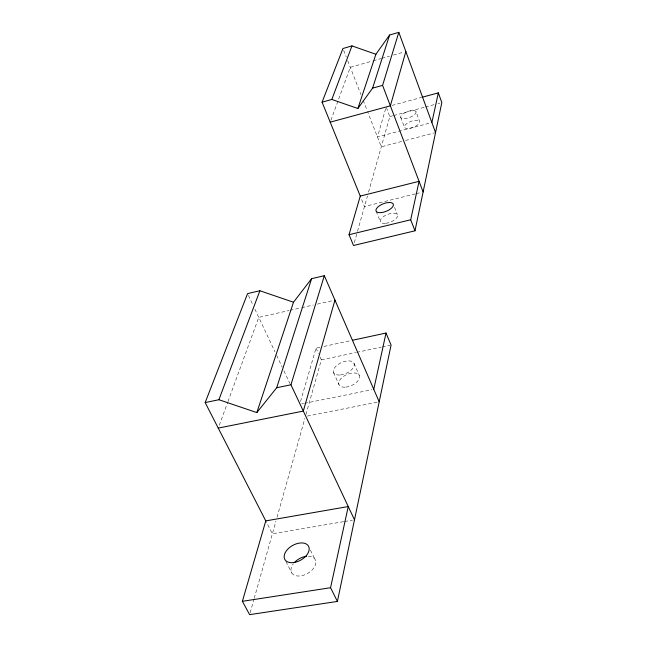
<?xml version="1.0" encoding="UTF-8"?>
<svg xmlns="http://www.w3.org/2000/svg" width="647" height="647" viewBox="0 0 647 647"><rect width="100%" height="100%" fill="white"/><g stroke="black" fill="none" stroke-linecap="round" stroke-linejoin="round"><path stroke-width="0.49" stroke-dasharray="3.23 2.43" d="M250.171 612.725L253.964 599.251M254.239 598.289L275.937 521.191M277.029 517.309L304.866 418.407M305.95 414.549L321.341 359.861L320.119 357.152M354.33 242.649L357.273 232.192M357.54 231.246L367.48 195.928M368.564 192.078L389.809 116.573L386.162 107.022L377.46 136.954L430.894 122.801M300.531 401.407L316.035 348.126L319.974 347.277M219.284 425.265L227.598 402.555M227.946 401.609L258.768 317.394L289.047 310.528M330.908 120.277L350.294 67.304L372.316 61.053M373.279 60.778L380.937 58.602M381.9 58.327L389.559 56.152M393.392 55.06L403.93 52.067M391.961 105.445L420.946 97.576M389.809 116.573L392.705 115.797M393.667 115.538L424.489 107.24M425.451 106.981L434.121 104.652M437.979 103.609L439.903 103.091M401.641 141.475L381.301 146.812L367.545 111.543M405.515 140.464L434.582 132.845M415.301 193.906L364.496 206.522L360.258 196.09M416.28 193.663L421.165 192.45M290.026 310.309L300.766 307.875M301.745 307.657L313.463 304.996M317.37 304.114L333.003 300.572M323.921 346.428L350.537 340.686M321.341 359.861L355.713 352.566M356.699 352.356L381.245 347.148M382.231 346.938L390.084 345.272M301.664 403.914L303.637 403.518M304.624 403.316L371.79 389.745M307.374 416.078L377.225 402.199M343.606 521.66L272.387 533.799L266.216 521.749M344.592 521.49L352.51 520.139M285.958 561.58L291.862 573.096M310.414 550.128L315.574 560.496M248.432 295.444L253.171 305.505M254.894 309.161L274.967 351.798M276.665 355.421L282.213 367.189M283.912 370.812L289.88 383.493M316.035 348.126L318.486 353.545M333.528 372.51L338.955 384.577M353.998 363.347L359.311 375.454M376.19 211.294L380.501 222.002M394.524 207.38L397.347 214.537M343.694 50.393L346.258 56.968M347.722 60.729L360.937 94.599M363.137 100.245L367.181 110.605M400.671 117.277L404.367 127.047M416.053 111.785A8.185 3.122 -20.9 0 1 405.208 118.603A8.185 3.122 -20.9 0 1 403.857 113.338A8.185 3.122 -20.9 0 1 416.053 111.785L419.709 121.652A8.152 3.17 -20.9 0 1 408.904 128.421A8.152 3.17 -20.9 0 1 407.521 123.084A8.152 3.17 -20.9 0 1 419.701 121.596M308.279 556.177A13.49 8.468 -29.6 0 1 314.45 566.958A13.49 8.468 -29.6 0 1 296.852 575.919A13.49 8.468 -29.6 0 1 293.326 563.796M385.838 223.32A9.236 4.1 -21.7 0 0 397.541 214.933A9.236 4.1 -21.7 0 0 383.436 216.632A9.236 4.1 -21.7 0 0 385.838 223.32M345.87 387.108A11.153 5.969 -24.3 0 0 359.392 375.656A11.153 5.969 -24.3 0 0 342.198 377.419A11.153 5.969 -24.3 0 0 345.87 387.108M340.443 374.969A11.209 5.904 -24.3 0 0 354.079 363.541A11.209 5.904 -24.3 0 0 336.828 365.393A11.209 5.904 -24.3 0 0 340.443 374.969"/><path stroke-width="0.97" d="M379.191 401.803L324.325 275.703L311.611 278.671L293.495 302.23L259.884 290.746L247.575 293.617L205.172 402.571L265.78 520.892L242.382 601.314L249.629 614.65L337.402 601.435L391.071 345.061L386.024 333.043L352.51 340.265M435.544 132.595L398.819 32.35L389.599 35.019L375.899 54.251L351.96 45.905L342.959 48.509L322.085 102.161L360.258 196.09L349.024 234.715L353.529 245.504L414.986 230.801L441.828 102.574L438.334 92.853L421.909 97.309M337.402 601.435L330.568 587.711L348.248 506.544L265.78 520.892M373.764 389.34L386.024 333.043M414.986 230.801L410.691 219.778L419.07 181.314L360.258 196.09M431.864 122.542L438.334 92.853M334.952 300.127L303.322 411.071L218.249 428.104M405.839 51.525L390.359 105.825L330.213 122.162M354.483 519.808L290.948 384.771L324.325 275.703M423.122 191.965L382.587 85.38L398.819 32.35M205.172 402.571L218.896 399.725L256.827 412.576L276.698 387.731L311.611 278.671M322.085 102.161L331.822 99.46L357.872 108.502L372.591 88.146L389.599 35.019M256.827 412.576L293.495 302.23M357.872 108.502L375.899 54.251M218.896 399.725L259.884 290.746M331.822 99.46L351.96 45.905M372.591 88.146L382.587 85.38M349.024 234.715L410.691 219.778M276.698 387.731L290.948 384.771M242.382 601.314L330.568 587.711M294.458 562.453A13.49 8.468 -29.6 0 1 306.613 556.266M381.528 212.564A9.276 4.044 -21.7 0 0 393.311 204.193A9.276 4.044 -21.7 0 0 379.166 205.964A9.276 4.044 -21.7 0 0 381.528 212.564M294.021 562.518A13.571 8.387 -29.4 0 0 308.587 546.327A13.571 8.387 -29.4 0 0 287.397 549.578A13.571 8.387 -29.4 0 0 294.021 562.518"/></g></svg>
